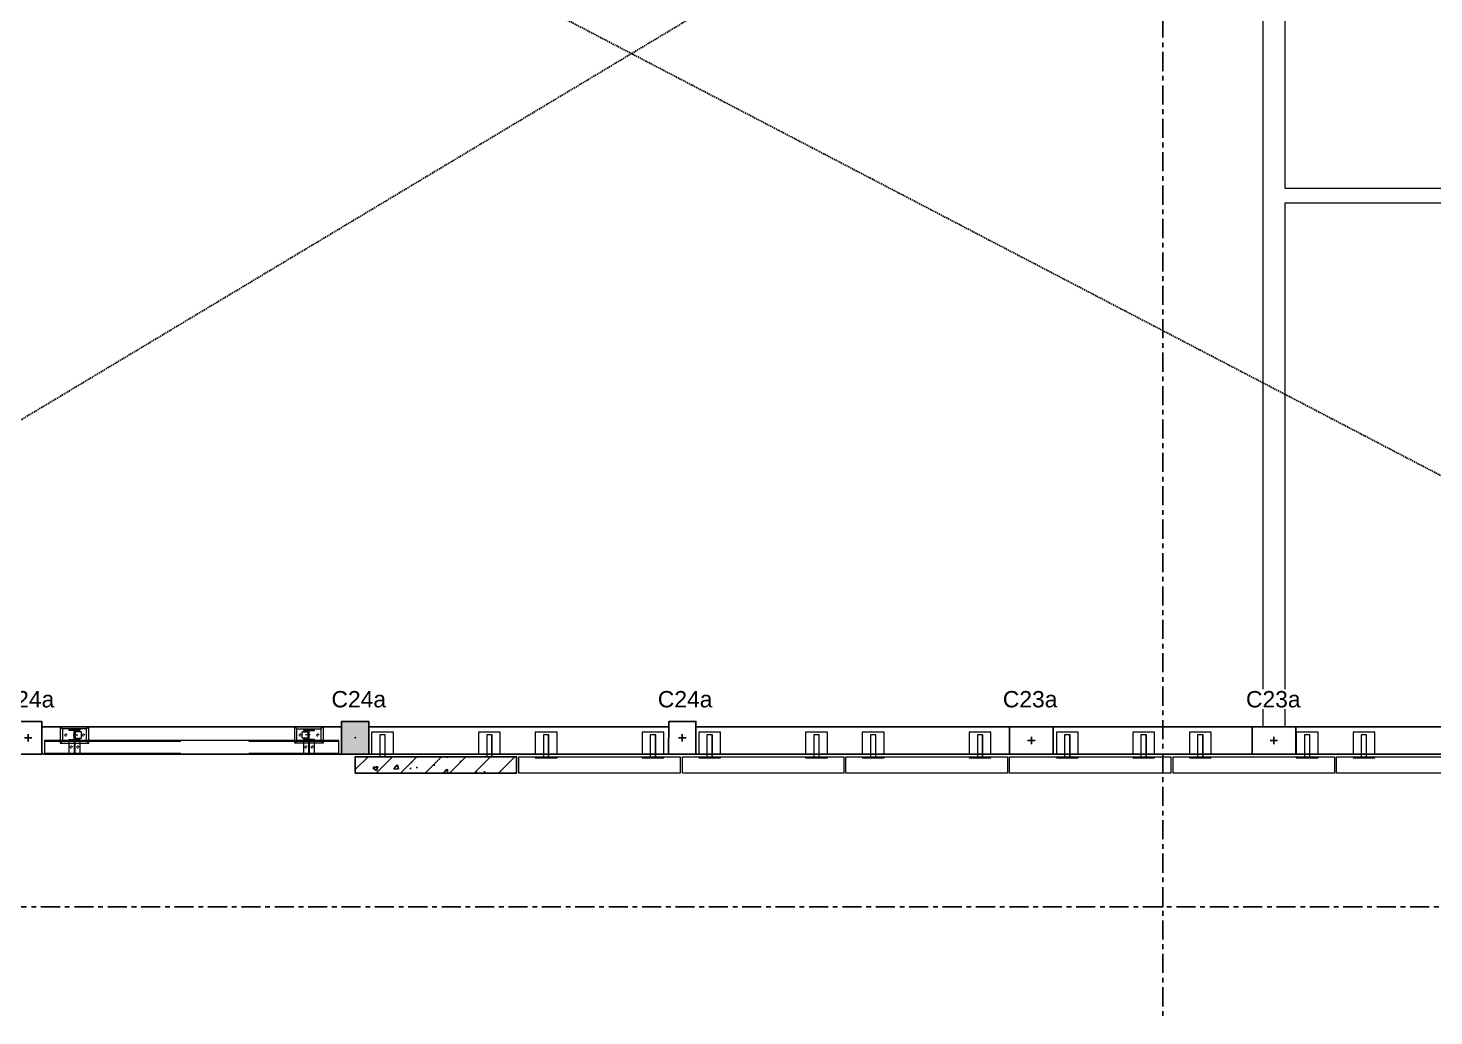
# Model space of a CAD drawing. Header units: millimetres. Extents: x 663313 to 1226001, y 1431724 to 1620898.
# Drawn here: x 995187 to 1008079, y 1543630 to 1552687 of the extents above; entities that cross this region are included whole.
import ezdxf
from ezdxf.enums import TextEntityAlignment as Align

# ---------------------------------------------------------------- set-up
doc = ezdxf.new("R2010")
doc.units = ezdxf.units.MM
for name, pattern in [('CENTER', [50.8, 31.75, -6.35, 6.35, -6.35]), ('HIDDEN', [0.375, 0.25, -0.125]), ('TA_GL_000.70000', [1.925, 0.7, -0.175, 0.175, -0.175, 0.7]), ('XKITLINE00', [0]), ('XKITLINE02', [4, 2, -2])]:
    doc.linetypes.add(name, pattern=pattern)
for name, color, linetype in [('000 - 0_SYM_DWG_GRID-BUBBLE_MAIN_COLOR_6', 6, 'Continuous'), ('000 - 0_SYM_DWG_GRIDLINE_MAIN_COLOR_251', 251, 'Continuous'), ('000 - 0_SYM_DWG_SLOPE-SYM_TEXT_COLOR_3', 3, 'Continuous'), ('000 - CONCRETE_COL_HATCH_', 251, 'Continuous'), ('000 - CONCRETE_COL_WIPEOUT_', 250, 'Continuous'), ('000 - CONCRETE_PRECAST_CUT_COLOR_4', 4, 'Continuous'), ('000 - CONCRETE_PRECAST_MAIN_COLOR_1', 1, 'Continuous'), ('000 - CONCRETE_PRECAST_WIPEOUT_', 250, 'Continuous'), ('000 - EXISTING_COLUMN_CUT_COLOR_5', 5, 'Continuous'), ('000 - EXISTING_CONCRETE_CUT_COLOR_5', 5, 'Continuous'), ('000 - GRID', 251, 'CENTER'), ('BR', 6, 'Continuous'), ('CVA044__', 2, 'Continuous'), ('DIM', 1, 'Continuous')]:
    doc.layers.add(name, color=color, linetype=linetype)
doc.layers.add('Bolt', color=7, linetype='Continuous', lineweight=0)
doc.layers.add('Part', color=2, linetype='Continuous', lineweight=0)
doc.styles.add('Arial', font='arial.ttf')
doc.styles.add('TA', font='', dxfattribs={"height": 4.5})
doc.styles.get('TA').set_extended_font_data('Cordia New')

# ---------------------------------------------------------------- blocks, each defined once
blk = doc.blocks.new('*U4785')
at = {"layer": '000 - 0_SYM_DWG_GRID-BUBBLE_MAIN_COLOR_6'}
blk.add_line((36.25, 0), (31.25, 0), dxfattribs=at)
blk.add_circle((41.25, 0), 5, dxfattribs=at)
at = {"layer": '000 - 0_SYM_DWG_GRIDLINE_MAIN_COLOR_251', "color": 0, "linetype": 'ByBlock', "ltscale": 5}
blk.add_line((20, 0), (-316, 0), dxfattribs=at)
at = {"layer": '000 - 0_SYM_DWG_GRIDLINE_MAIN_COLOR_251', "color": 3}
blk.add_point((-296, 0), dxfattribs=at)
at = {"layer": '000 - 0_SYM_DWG_GRIDLINE_MAIN_COLOR_251', "color": 0}
blk.add_point((0, 0), dxfattribs=at)
at = {"style": 'TA', "flags": 1}
blk.add_attdef('LOCATION', (6, -6), '', height=4.5, rotation=270, dxfattribs=at)
at = {"layer": '000 - 0_SYM_DWG_SLOPE-SYM_TEXT_COLOR_3', "style": 'Arial'}
blk.add_attdef('GRID-HEAD', text='', height=4, rotation=270, dxfattribs=at).set_placement((41.25, 0), align=Align.MIDDLE_CENTER)
blk = doc.blocks.new('*U4786')
at = {"layer": '000 - 0_SYM_DWG_GRIDLINE_MAIN_COLOR_251', "color": 0, "linetype": 'ByBlock', "ltscale": 5}
blk.add_line((76, 0), (-538, 0), dxfattribs=at)
at = {"style": 'TA', "flags": 1}
blk.add_attdef('LOCATION', (6, -6), '', height=4.5, rotation=270, dxfattribs=at)
at = {"layer": '000 - 0_SYM_DWG_SLOPE-SYM_TEXT_COLOR_3', "style": 'Arial'}
blk.add_attdef('GRID-HEAD', text='', height=4, rotation=180, dxfattribs=at).set_placement((154.09, 0), align=Align.MIDDLE_CENTER)
blk = doc.blocks.new('W-1-PP18-ST_ENT4_REV00_20260531-225107_LOPF_DIMS')
at = {"layer": '000 - GRID', "linetype": 'TA_GL_000.70000', "xscale": 50.00000000000044, "yscale": 50.00000000000044, "zscale": 50.00000000000044, "rotation": 90}
blk.add_blockref('*U4785', (12000, -0.3), dxfattribs=at).add_auto_attribs({'GRID-HEAD': '4-4'})
at = {"layer": '000 - GRID', "linetype": 'TA_GL_000.70000', "xscale": 50.00000000000038, "yscale": 50.00000000000038, "zscale": 50.00000000000038, "rotation": 180}
blk.add_blockref('*U4786', (0, -14800), dxfattribs=at)
blk = doc.blocks.new('C25')
at = {"layer": 'BR', "color": 1}
for p, q in [((-0.034, 0), (0.034, 0)), ((0, 0.034), (0, -0.034))]:
    blk.add_line(p, q, dxfattribs=at)
at = {"layer": 'BR', "color": 5, "ltscale": 5}
blk.add_lwpolyline([(-0.125, 0.2), (0.125, 0.2), (0.125, -0.2), (-0.125, -0.2)], close=True, dxfattribs=at)
blk = doc.blocks.new('C24a')
at = {"layer": 'BR', "color": 1}
for p, q in [((0.034, 0), (-0.034, 0)), ((0, 0.034), (0, -0.034))]:
    blk.add_line(p, q, dxfattribs=at)
at = {"layer": 'BR', "color": 5, "ltscale": 5}
blk.add_lwpolyline([(0.15, 0.125), (0.15, -0.125), (-0.15, -0.125), (-0.15, 0.125)], close=True, dxfattribs=at)
blk = doc.blocks.new('*U5723')
blk.add_wipeout([(0, 0), (1480, 0), (1480, 150), (0, 150)]).dxf.layer = '000 - CONCRETE_PRECAST_WIPEOUT_'
at = {"layer": '000 - CONCRETE_COL_HATCH_'}
h = blk.add_hatch(dxfattribs=at)
h.set_pattern_fill('ANSI31', color=256)
h.set_pattern_definition([(45, (1531882.3, 694828.04), (-112.253202, 112.253202), [])])
h.paths.add_polyline_path([(0, 0), (1480, 0), (1480, 150), (0, 150)])
h = blk.add_hatch(dxfattribs=at)
h.set_pattern_fill('AR-CONC', color=256, scale=0.05)
h.set_pattern_definition([(50, (1531882.3, 695178.04), (455.46167, -39.84771), [47.625, -523.875]), (355, (1531882.3, 695178.04), (-88.10855, 477.64211), [38.1, -419.10146]), (100.451445, (1531920.25, 695174.7), (367.35312, 437.79438), [40.47502, -445.22561]), (46.1842, (1531882.3, 695305.04), (677.6976, -105.10582), [71.4375, -785.8125]), (96.635558, (1531938.8, 695296.3), (593.51034, 618.5653), [60.71256, -667.83902]), (351.18415, (1531882.3, 695305.04), (593.51034, 618.5653), [57.14992, -628.64933]), (21, (1531945.8, 695273.3), (379.03598, -255.662995), [47.625, -523.875]), (326, (1531945.8, 695273.3), (154.50507, 460.46992), [38.1, -419.1]), (71.451445, (1531977.4, 695252), (533.54105, 204.80692), [40.47502, -445.22484]), (37.5, (1531882.3, 695178.04), (7.721508, 211.387597), [0, -414.02, 0, -425.45, 0, -420.6875]), (7.5, (1531882.3, 695178.04), (167.049156, 250.451437), [0, -242.57, 0, -404.495, 0, -160.3375]), (327.5, (1531740.69, 695178.04), (338.976488, -14.32186), [0, -158.75, 0, -495.3, 0, -657.225]), (317.5, (1531677.2, 695178.04), (370.322953, 63.56623), [0, -206.375, 0, -328.93, 0, -466.725])])
h.paths.add_polyline_path([(0, 0), (1480, 0), (1480, 150), (0, 150)])
at = {"layer": '000 - CONCRETE_PRECAST_MAIN_COLOR_1', "color": 0}
blk.add_lwpolyline([(0, 0), (1480, 0), (1480, 150), (0, 150)], close=True, dxfattribs=at)
blk = doc.blocks.new('44')
at = {"layer": 'Bolt', "color": 21, "linetype": 'XKITLINE00', "lineweight": 0}
for p, q in [((19.865, 39.896), (19.874, 39.896)), ((19.879, 39.91), (19.879, 39.901)), ((19.879, 39.882), (19.879, 39.891)), ((19.879, 39.85), (19.879, 39.841)), ((19.893, 39.896), (19.884, 39.896)), ((19.975, 39.946), (19.984, 39.946)), ((19.975, 39.946), (19.984, 39.946)), ((19.989, 39.96), (19.989, 39.951)), ((19.989, 39.96), (19.989, 39.951)), ((19.989, 39.932), (19.989, 39.941)), ((19.989, 39.932), (19.989, 39.941)), ((20.003, 39.946), (19.994, 39.946)), ((20.003, 39.946), (19.994, 39.946)), ((19.865, 39.836), (19.874, 39.836)), ((19.879, 39.822), (19.879, 39.831)), ((19.893, 39.836), (19.884, 39.836)), ((19.975, 39.786), (19.984, 39.786)), ((19.975, 39.786), (19.984, 39.786)), ((19.989, 39.8), (19.989, 39.791)), ((19.989, 39.8), (19.989, 39.791)), ((19.989, 39.772), (19.989, 39.781)), ((19.989, 39.772), (19.989, 39.781)), ((20.003, 39.786), (19.994, 39.786)), ((20.003, 39.786), (19.994, 39.786)), ((19.975, 37.796), (19.984, 37.796)), ((19.975, 37.796), (19.984, 37.796)), ((19.989, 37.81), (19.989, 37.801)), ((19.989, 37.81), (19.989, 37.801)), ((19.989, 37.782), (19.989, 37.791)), ((19.989, 37.782), (19.989, 37.791)), ((20.003, 37.796), (19.994, 37.796)), ((20.003, 37.796), (19.994, 37.796)), ((19.865, 37.746), (19.874, 37.746)), ((19.865, 37.686), (19.874, 37.686)), ((19.879, 37.76), (19.879, 37.751)), ((19.879, 37.732), (19.879, 37.741)), ((19.879, 37.7), (19.879, 37.691)), ((19.879, 37.672), (19.879, 37.681)), ((19.893, 37.746), (19.884, 37.746)), ((19.893, 37.686), (19.884, 37.686)), ((19.989, 37.65), (19.989, 37.641)), ((19.989, 37.65), (19.989, 37.641)), ((19.975, 37.636), (19.984, 37.636)), ((19.975, 37.636), (19.984, 37.636)), ((19.989, 37.622), (19.989, 37.631)), ((19.989, 37.622), (19.989, 37.631)), ((20.003, 37.636), (19.994, 37.636)), ((20.003, 37.636), (19.994, 37.636))]:
    blk.add_line(p, q, dxfattribs=at)
at = {"layer": 'Bolt', "color": 21, "linetype": 'XKITLINE02', "lineweight": 0}
for p, q in [((19.969, 39.863), (19.969, 39.858)), ((19.982, 39.863), (19.982, 39.869)), ((19.982, 39.869), (19.982, 39.863)), ((19.989, 39.877), (19.989, 39.834)), ((19.996, 39.863), (19.996, 39.869)), ((19.996, 39.869), (19.996, 39.863)), ((20.008, 39.863), (20.008, 39.858)), ((19.969, 37.719), (19.969, 37.724)), ((19.982, 37.719), (19.982, 37.713)), ((19.982, 37.713), (19.982, 37.719)), ((19.989, 37.705), (19.989, 37.748)), ((19.996, 37.719), (19.996, 37.713)), ((19.996, 37.713), (19.996, 37.719)), ((20.008, 37.719), (20.008, 37.724))]:
    blk.add_line(p, q, dxfattribs=at)
at = {"layer": 'Part', "color": 251, "linetype": 'HIDDEN', "lineweight": 0, "ltscale": 5}
for p, q in [((19.822, 40.141), (19.822, 37.441)), ((19.931, 40.141), (19.931, 37.441))]:
    blk.add_line(p, q, dxfattribs=at)
at = {"layer": 'Part', "color": 252, "linetype": 'HIDDEN', "lineweight": 0, "ltscale": 2}
for p, q in [((19.934, 39.976), (19.914, 39.996)), ((19.934, 39.756), (19.914, 39.736)), ((19.934, 37.826), (19.914, 37.846)), ((19.934, 37.606), (19.914, 37.586))]:
    blk.add_line(p, q, dxfattribs=at)
at = {"layer": 'Part', "lineweight": 0}
for p, q in [((20.064, 39.996), (20.044, 39.976)), ((20.064, 39.736), (20.044, 39.756)), ((20.064, 37.846), (20.044, 37.826)), ((20.064, 37.586), (20.044, 37.606))]:
    blk.add_line(p, q, dxfattribs=at)
at = {"layer": 'Part', "linetype": 'XKITLINE02', "lineweight": 0}
for p, q in [((19.939, 39.869), (19.819, 39.869)), ((19.939, 39.863), (19.819, 39.863)), ((19.959, 39.858), (20.019, 39.858)), ((19.939, 37.719), (19.819, 37.719)), ((19.939, 37.713), (19.819, 37.713)), ((19.959, 37.724), (20.019, 37.724))]:
    blk.add_line(p, q, dxfattribs=at)
at = {"layer": 'Part', "color": 21, "linetype": 'XKITLINE02', "lineweight": 0}
for p, q in [((19.909, 39.869), (19.909, 39.863)), ((19.909, 37.713), (19.909, 37.719)), ((19.989, 37.021), (19.789, 37.021)), ((19.989, 36.041), (19.789, 36.041)), ((19.989, 35.521), (19.789, 35.521)), ((19.989, 34.541), (19.789, 34.541)), ((19.989, 34.021), (19.789, 34.021)), ((19.989, 33.041), (19.789, 33.041)), ((19.989, 32.521), (19.789, 32.521)), ((19.989, 31.541), (19.789, 31.541)), ((19.989, 30.741), (19.789, 30.741)), ((19.989, 30.041), (19.789, 30.041)), ((19.989, 29.521), (19.789, 29.521)), ((19.989, 28.541), (19.789, 28.541)), ((19.989, 28.021), (19.789, 28.021))]:
    blk.add_line(p, q, dxfattribs=at)
at = {"layer": 'Part', "color": 4, "lineweight": 0}
blk.add_lwpolyline([(19.939, 37.441), (19.939, 40.141), (19.814, 40.141), (19.814, 37.441)], close=True, dxfattribs=at)
at = {"layer": 'Part', "color": 252, "linetype": 'HIDDEN', "lineweight": 0, "ltscale": 2}
for points in [[(19.939, 39.996), (19.914, 39.996), (19.914, 39.736), (19.939, 39.736)], [(19.939, 39.976), (19.934, 39.976), (19.934, 39.756), (19.939, 39.756)], [(19.939, 37.586), (19.914, 37.586), (19.914, 37.846), (19.939, 37.846)], [(19.939, 37.606), (19.934, 37.606), (19.934, 37.826), (19.939, 37.826)]]:
    blk.add_lwpolyline(points, dxfattribs=at)
at = {"layer": 'Part', "lineweight": 0}
for points in [[(19.939, 39.736), (20.064, 39.736), (20.064, 39.996), (19.939, 39.996)], [(19.939, 39.756), (20.044, 39.756), (20.044, 39.976), (19.939, 39.976)], [(19.939, 37.846), (20.064, 37.846), (20.064, 37.586), (19.939, 37.586)], [(19.939, 37.826), (20.044, 37.826), (20.044, 37.606), (19.939, 37.606)]]:
    blk.add_lwpolyline(points, dxfattribs=at)
at = {"layer": 'Part', "linetype": 'XKITLINE02', "lineweight": 0}
for points in [[(19.939, 39.816), (19.819, 39.816), (19.819, 39.916), (19.939, 39.916)], [(19.959, 39.863), (19.959, 39.803), (20.019, 39.803), (20.019, 39.863)], [(19.959, 37.719), (19.959, 37.779), (20.019, 37.779), (20.019, 37.719)], [(19.939, 37.766), (19.819, 37.766), (19.819, 37.666), (19.939, 37.666)]]:
    blk.add_lwpolyline(points, dxfattribs=at)
for points in [[(19.939, 39.916), (19.947, 39.916), (19.947, 39.869), (20.031, 39.869), (20.031, 39.916), (20.039, 39.916), (20.039, 39.816), (20.031, 39.816), (20.031, 39.863), (19.947, 39.863), (19.947, 39.816), (19.939, 39.816)], [(19.939, 37.666), (19.947, 37.666), (19.947, 37.713), (20.031, 37.713), (20.031, 37.666), (20.039, 37.666), (20.039, 37.766), (20.031, 37.766), (20.031, 37.719), (19.947, 37.719), (19.947, 37.766), (19.939, 37.766)]]:
    blk.add_lwpolyline(points, close=True, dxfattribs=at)
at = {"layer": 'Part', "color": 21, "linetype": 'XKITLINE00', "lineweight": 0}
for points in [[(19.789, 37.291), (19.789, 35.811), (19.639, 35.811), (19.639, 37.291)], [(19.789, 35.791), (19.789, 34.311), (19.639, 34.311), (19.639, 35.791)], [(19.789, 34.291), (19.789, 32.811), (19.639, 32.811), (19.639, 34.291)], [(19.639, 31.311), (19.639, 32.791), (19.789, 32.791), (19.789, 31.311)], [(19.789, 31.291), (19.789, 29.811), (19.639, 29.811), (19.639, 31.291)], [(19.789, 29.791), (19.789, 28.311), (19.639, 28.311), (19.639, 29.791)], [(19.639, 26.811), (19.639, 28.291), (19.789, 28.291), (19.789, 26.811)]]:
    blk.add_lwpolyline(points, close=True, dxfattribs=at)
at = {"layer": 'Part', "color": 21, "linetype": 'HIDDEN', "lineweight": 0, "ltscale": 8}
for points in [[(19.789, 37.141), (19.779, 37.141), (19.779, 36.941), (19.789, 36.941)], [(19.789, 36.161), (19.779, 36.161), (19.779, 35.961), (19.789, 35.961)], [(19.789, 35.641), (19.779, 35.641), (19.779, 35.441), (19.789, 35.441)], [(19.789, 34.661), (19.779, 34.661), (19.779, 34.461), (19.789, 34.461)], [(19.789, 34.141), (19.779, 34.141), (19.779, 33.941), (19.789, 33.941)], [(19.789, 33.161), (19.779, 33.161), (19.779, 32.961), (19.789, 32.961)], [(19.789, 32.641), (19.779, 32.641), (19.779, 32.441), (19.789, 32.441)], [(19.789, 31.661), (19.779, 31.661), (19.779, 31.461), (19.789, 31.461)], [(19.789, 30.861), (19.779, 30.861), (19.779, 30.661), (19.789, 30.661)], [(19.789, 30.161), (19.779, 30.161), (19.779, 29.961), (19.789, 29.961)], [(19.789, 29.641), (19.779, 29.641), (19.779, 29.441), (19.789, 29.441)], [(19.789, 28.661), (19.779, 28.661), (19.779, 28.461), (19.789, 28.461)], [(19.789, 28.141), (19.779, 28.141), (19.779, 27.941), (19.789, 27.941)]]:
    blk.add_lwpolyline(points, dxfattribs=at)
for points in [[(19.814, 36.941), (20.014, 36.941), (20.014, 37.141), (19.814, 37.141)], [(19.814, 35.961), (20.014, 35.961), (20.014, 36.161), (19.814, 36.161)], [(19.814, 35.441), (20.014, 35.441), (20.014, 35.641), (19.814, 35.641)], [(19.814, 34.461), (20.014, 34.461), (20.014, 34.661), (19.814, 34.661)], [(19.814, 33.941), (20.014, 33.941), (20.014, 34.141), (19.814, 34.141)], [(19.814, 32.961), (20.014, 32.961), (20.014, 33.161), (19.814, 33.161)], [(19.814, 32.441), (20.014, 32.441), (20.014, 32.641), (19.814, 32.641)], [(19.814, 31.461), (20.014, 31.461), (20.014, 31.661), (19.814, 31.661)], [(19.814, 30.661), (20.014, 30.661), (20.014, 30.861), (19.814, 30.861)], [(19.814, 29.961), (20.014, 29.961), (20.014, 30.161), (19.814, 30.161)], [(19.814, 29.441), (20.014, 29.441), (20.014, 29.641), (19.814, 29.641)], [(19.814, 28.461), (20.014, 28.461), (20.014, 28.661), (19.814, 28.661)], [(19.814, 27.941), (20.014, 27.941), (20.014, 28.141), (19.814, 28.141)]]:
    blk.add_lwpolyline(points, close=True, dxfattribs=at)
at = {"layer": 'Part', "color": 21, "linetype": 'XKITLINE02', "lineweight": 0}
for points in [[(19.789, 37.016), (19.989, 37.016), (19.989, 37.066), (19.789, 37.066)], [(19.789, 36.036), (19.989, 36.036), (19.989, 36.086), (19.789, 36.086)], [(19.789, 35.516), (19.989, 35.516), (19.989, 35.566), (19.789, 35.566)], [(19.789, 34.536), (19.989, 34.536), (19.989, 34.586), (19.789, 34.586)], [(19.789, 34.016), (19.989, 34.016), (19.989, 34.066), (19.789, 34.066)], [(19.789, 33.036), (19.989, 33.036), (19.989, 33.086), (19.789, 33.086)], [(19.789, 32.516), (19.989, 32.516), (19.989, 32.566), (19.789, 32.566)], [(19.789, 31.536), (19.989, 31.536), (19.989, 31.586), (19.789, 31.586)], [(19.789, 30.736), (19.989, 30.736), (19.989, 30.786), (19.789, 30.786)], [(19.789, 30.036), (19.989, 30.036), (19.989, 30.086), (19.789, 30.086)], [(19.789, 29.516), (19.989, 29.516), (19.989, 29.566), (19.789, 29.566)], [(19.789, 28.536), (19.989, 28.536), (19.989, 28.586), (19.789, 28.586)], [(19.789, 28.016), (19.989, 28.016), (19.989, 28.066), (19.789, 28.066)]]:
    blk.add_lwpolyline(points, dxfattribs=at)
at = {"layer": '000 - CONCRETE_PRECAST_CUT_COLOR_4', "xscale": 0.0009999999999999994, "yscale": 0.0009999999999999994, "zscale": 0.0009999999999999994, "rotation": 270}
blk.add_blockref('*U5723', (19.639, 37.291), dxfattribs=at)
blk = doc.blocks.new('*U5739')
blk.add_wipeout([(-125, -150), (125, -150), (125, 150), (-125, 150)]).dxf.layer = '000 - CONCRETE_COL_WIPEOUT_'
at = {"layer": '000 - CONCRETE_COL_HATCH_'}
h = blk.add_hatch(dxfattribs=at)
h.set_pattern_fill('AR-CONC', color=256, scale=0.5)
h.set_pattern_definition([(50, (0, -2e-14), (3.5863, -0.31376), [0.375, -4.125]), (355, (0, -2e-14), (-0.69376, 3.76096), [0.3, -3.3]), (100.4514, (0.299, -0.026), (2.892544, 3.4472), [0.3187, -3.50571]), (46.1842, (0, 1), (5.33621, -0.8276), [0.5625, -6.1875]), (96.6356, (0.4447, 0.931), (4.67331, 4.87059), [0.47805, -5.25857]), (351.1842, (0, 1), (4.67331, 4.8706), [0.45, -4.95]), (21, (0.5, 0.75), (2.984535, -2.013094), [0.375, -4.125]), (326, (0.5, 0.75), (1.21658, 3.62575), [0.3, -3.3]), (71.4514, (0.7487, 0.5822), (4.20111, 1.612656), [0.3187, -3.50571]), (37.5, (0, -2e-14), (0.060799, 1.664469), [0, -3.26, 0, -3.35, 0, -3.3125]), (7.5, (0, -2e-14), (1.315348, 1.972059), [0, -1.91, 0, -3.185, 0, -1.2625]), (327.5, (-1.115, -2e-14), (2.669112, -0.112774), [0, -1.25, 0, -3.9, 0, -5.175]), (317.5, (-1.615, -2e-14), (2.91593, 0.500525), [0, -1.625, 0, -2.59, 0, -3.675])])
h.paths.add_polyline_path([(-125, -150), (125, -150), (125, 150), (-125, 150)])
blk.add_point((0, 0))
at = {"layer": '000 - EXISTING_COLUMN_CUT_COLOR_5'}
blk.add_lwpolyline([(-125, -150), (125, -150), (125, 150), (-125, 150)], close=True, dxfattribs=at)
blk = doc.blocks.new('W-1-PP18-ST_ENT4_REV00_20260531-225334_LOPF_PL')
at = {"layer": 'DIM', "linetype": 'HIDDEN', "ltscale": 50}
for p, q in [((-3080, -13100), (16345, -1450)), ((18970, -13150), (-2309, -2059))]:
    blk.add_line(p, q, dxfattribs=at)
at = {"layer": 'DIM', "color": 253, "linetype": 'HIDDEN', "ltscale": 5}
blk.add_line((4469, -13400), (1719, -13399), dxfattribs=at)
at = {"layer": 'DIM', "color": 2}
for p, q in [((7469, -13400), (4719, -13400)), ((18970, -13400), (13120, -13400))]:
    blk.add_line(p, q, dxfattribs=at)
for points in [[(4469, -13150), (1719, -13150)], [(4719, -13150), (7469, -13150)], [(10595, -13150), (7719, -13150)], [(12820, -13150), (10920, -13150)], [(13119, -13150), (18970, -13150)], [(10595, -13400), (7719, -13400)], [(12820, -13400), (10920, -13400)]]:
    blk.add_lwpolyline(points, dxfattribs=at)
at = {"layer": 'Part', "linetype": 'XKITLINE00', "lineweight": 0}
blk.add_lwpolyline([(12920, -13150), (12920, -3426), (16345, -3426), (16345, -3626), (13120, -3626), (13120, -8210), (16970, -8210), (16970, -8350), (13120, -8350), (13120, -13150)], close=True, dxfattribs=at)
at = {"color": 2, "xscale": 1000.000000000001, "yscale": 1000.000000000001, "zscale": 1000.000000000001, "rotation": 89.99860513390374}
for p in [(1594, -13250), (4594, -13250), (7594, -13250)]:
    blk.add_blockref('C24a', p, dxfattribs=at)
at = {"layer": 'DIM', "color": 2, "xscale": 1000, "yscale": 1000, "zscale": 1000, "rotation": 89.99860517248617}
for p in [(10795, -13275), (13020, -13275)]:
    blk.add_blockref('C25', p, dxfattribs=at)
at = {"layer": 'CVA044__', "color": 3, "char_height": 150, "attachment_point": 5, "style": 'Arial', "bg_fill": 3, "box_fill_scale": 1.1, "bg_fill_color": 256, "bg_fill_true_color": 13158600, "bg_fill_transparency": 0}
for s, insert in [('\\A1;C24a', (1584, -12898)), ('\\A1;C24a', (4627, -12898)), ('\\A1;C24a', (7620, -12898)), ('\\A1;C23a', (10784, -12898)), ('\\A1;C23a', (13014, -12898))]:
    blk.add_mtext(s, dxfattribs=dict(at, insert=insert))
at = {"xscale": 1000.000000000001, "yscale": 1000.000000000001, "zscale": 1000.000000000001, "rotation": 90}
blk.add_blockref('44', (41886, -33214), dxfattribs=at)
at = {"layer": '000 - EXISTING_CONCRETE_CUT_COLOR_5'}
blk.add_blockref('*U5739', (4594, -13250), dxfattribs=at)

msp = doc.modelspace()

# ---------------------------------------------------------------- block references
at = {"layer": 'DIM', "color": 1}
msp.add_blockref('W-1-PP18-ST_ENT4_REV00_20260531-225107_LOPF_DIMS', (993592.655, 1559430.7772), dxfattribs=at)

# ---------------------------------------------------------------- next in the draw order: block references
msp.add_blockref('W-1-PP18-ST_ENT4_REV00_20260531-225334_LOPF_PL', (993592.655, 1559430.7772), dxfattribs=at)

doc.saveas('drawing.dxf')
